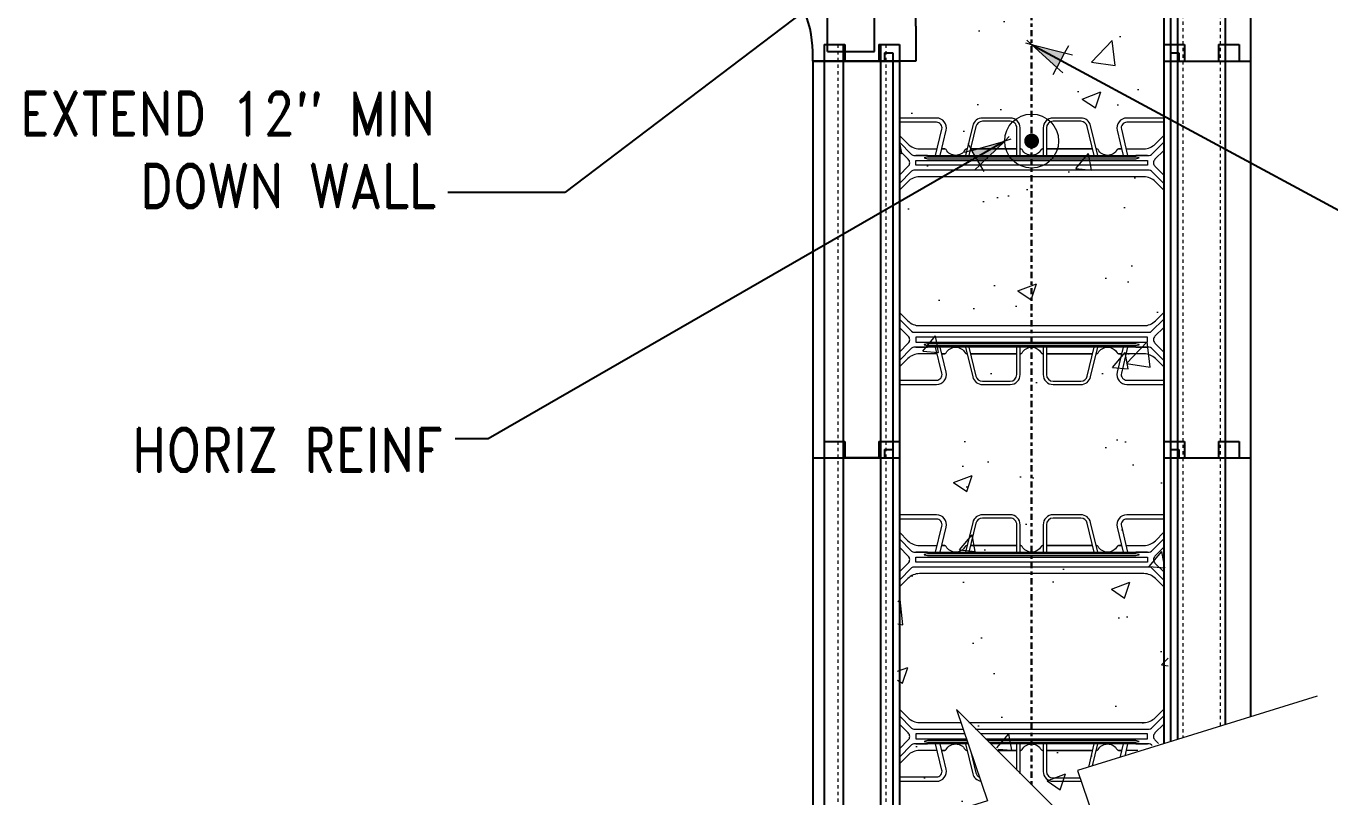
# Model space of a CAD drawing. Header units: inches. Extents: x -41.8 to 38.3, y 116.3 to 206.5.
# Drawn here: x -34.59 to 4.86, y 146.72 to 170.04 of the extents above; entities that cross this region are included whole.
import ezdxf

# ---------------------------------------------------------------- set-up
doc = ezdxf.new("R2010")
doc.units = ezdxf.units.IN
doc.header["$MEASUREMENT"] = 0
for name, pattern in [('CENTER', [2, 1.25, -0.25, 0.25, -0.25]), ('DASHED2', [0.375, 0.25, -0.125]), ('HIDDEN', [0.375, 0.25, -0.125]), ('HIDDEN2', [0.1875, 0.125, -0.0625])]:
    doc.linetypes.add(name, pattern=pattern)
for name, color, linetype, lineweight in [('A2 Hatch', 8, 'Continuous', 9), ('DETAILS', 7, 'Continuous', 13), ('DIM', 3, 'Continuous', 13), ('REBAR', 2, 'CENTER', 30)]:
    doc.layers.add(name, color=color, linetype=linetype, lineweight=lineweight)
doc.styles.add('ARCTEXT', font='arctext.shx', dxfattribs={"width": 0.85})
doc.styles.add('ROMAND', font='romand.shx', dxfattribs={"width": 0.85})
doc.dimstyles.new('ARCTEXT1-4', dxfattribs={"dimtxt": 4, "dimasz": 2, "dimexe": 2, "dimexo": 2, "dimgap": 2, "dimtad": 1, "dimdec": 4, "dimzin": 3, "dimdsep": 46, "dimlunit": 4, "dimtxsty": 'ARCTEXT', "dimblk": 'ARCHTICK', "dimcen": 2, "dimaunit": 1, "dimadec": 0, "dimazin": 0, "dimtfac": 1, "dimtdec": 4, "dimtmove": 2, "dimatfit": 3, "dimldrblk": 'arrow', "dimfxl": 0, "dimtolj": 1, "dimtzin": 0, "dimarcsym": 0})

# ---------------------------------------------------------------- blocks, each defined once
blk = doc.blocks.new('_ArchTick')
at = {"color": 0, "linetype": 'ByBlock', "const_width": 0.15}
blk.add_lwpolyline([(-0.5, -0.5), (0.5, 0.5)], dxfattribs=at)
blk = doc.blocks.new('arrow')
at = {"layer": 'DIM'}
blk.add_hatch(color=253, dxfattribs=at).paths.add_polyline_path([(-2, 0.5), (-2, -0.5), (0, 0)])
at = {"layer": 'DIM', "lineweight": 9}
for points in [[(-2, 0.9831764405007561), (-2, 0.5), (-2.46875, 0.6171875)], [(0.3742552490839444, 0.0935638122700766), (0, 0)], [(0.3742552490839444, -0.0935638122700766), (0, 0)], [(-2, -0.9831764405007561), (-2, -0.5), (-2.46875, -0.6171875)]]:
    blk.add_lwpolyline(points, dxfattribs=at)
at = {"layer": 'DIM', "lineweight": 15}
blk.add_lwpolyline([(0, 0), (-2, -0.5), (-2, 0.5), (0, 0)], dxfattribs=at)

msp = doc.modelspace()

# ---------------------------------------------------------------- hatches: boundary and pattern name
at = {"layer": 'A2 Hatch', "ltscale": 0.15}
h = msp.add_hatch(dxfattribs=at)
h.set_pattern_fill('AR-CONC', color=256, scale=0.8, style=0)
h.set_pattern_definition([(49.99999999999999, (-3089.906327510712, 619.3390840310615), (5.738081460806028, -0.5020170798607609), [0.6000000000000001, -6.600000000000001]), (355, (-3089.906327510712, 619.3390840310615), (-1.110010668904, 6.017537069600095), [0.48, -5.28]), (100.451445, (-3089.428154070713, 619.2972493110615), (4.628070721834346, 5.515519971367574), [0.5099215199999992, -5.609136895999993]), (46.18420000000001, (-3089.906327510712, 620.9390840310615), (8.537928389005156, -1.324152114632145), [0.9, -9.9]), (96.63564499999995, (-3089.194833550713, 620.8287375750615), (7.477295523824225, 7.792948839860111), [0.7648823039999995, -8.413703999999992]), (351.1842, (-3089.906327510712, 620.9390840310615), (7.477295561069018, 7.792948807402597), [0.7200000000000001, -7.920000000000001]), (21, (-3089.106327510713, 620.5390840310615), (4.775256416947694, -3.220951125322711), [0.6000000000000001, -6.600000000000001]), (326.0000000000001, (-3089.106327510713, 620.5390840310615), (1.946522655372654, 5.801200360374825), [0.48, -5.28]), (71.45144499999999, (-3088.708389646713, 620.2706711830615), (6.72177900213097, 2.580249252953296), [0.5099215200000001, -5.609136896]), (37.50000000000001, (-3089.906327510712, 619.3390840310615), (0.09727884253832536, 2.663150830650492), [0, -5.216, 0, -5.36, 0, -5.300000000000001]), (7.499999999999999, (-3089.906327510712, 619.3390840310615), (2.104556299537189, 3.155293695058882), [0, -3.056, 0, -5.096, 0, -2.02]), (327.5, (-3091.690327510713, 619.3390840310615), (4.270579489379273, -0.1804389738750384), [0, -2, 0, -6.24, 0, -8.28]), (317.5, (-3092.490327510713, 619.3390840310615), (4.66548935473909, 0.8008398586585411), [0, -2.6, 0, -4.144, 0, -5.88])])
h.paths.add_polyline_path([(-6.050642904424905, 203.2523136034897), (-8.037062458307929, 202.5786340577629), (-8.237062458305019, 145.5628420416897), (-5.367102005714997, 146.5361679688208), (-6.303145022516702, 149.2961955867636), (-1.706950944804277, 144.7000015090507), (-2.642993961604162, 147.4600291269935), (-0.0370624583061101, 148.3438115826716), (-0.04135974580415791, 180.9257268738106), (-2.041359745802339, 180.9257268738088), (-2.041359745805977, 204.612032426086), (-3.32653486031225, 204.1761747616624), (-2.390491843512365, 201.4161471437194), (-6.98668592122479, 206.0123412214321)])
h = msp.add_hatch(color=256, dxfattribs=at)
edge = h.paths.add_edge_path()
edge.add_arc((-4.16491684652604, 166.5615470192151), 0.2243383222039483, 0, 360)

# ---------------------------------------------------------------- linework, layer by layer
at = {"color": 1}
for p, q in [((-0.1649168465260402, 181.4776562118295), (-0.1649168465260402, 168.9776562118295)), ((0.03508315347468738, 181.2276562118295), (0.03508315347468738, 168.9776562118295)), ((-7.66491684652604, 170.0381505316363), (-7.66491684652604, 180.9776562118334)), ((0.2500831534748329, 180.9776562118295), (0.2500831534748329, 168.9776562118295)), ((1.695083153474542, 180.9776562118295), (1.695083153474542, 168.9776562118295)), ((2.46008315347396, 180.9776562118295), (2.46008315347396, 168.9776562118295)), ((-10.33991684652531, 169.267317322041), (-10.33991684652895, 174.5559398496855)), ((-8.91491684652604, 169.267317322041), (-8.91491684652604, 172.6862800915787)), ((-7.66491684652604, 170.0381505316363), (-7.66491684652604, 168.9776562118334)), ((-10.78991684652604, 168.9776562118334), (-10.78991684652604, 169.2673173220362)), ((-10.43991684652568, 169.4776562118295), (-9.814916846525676, 169.4776562118295)), ((-10.43991684652568, 169.4776562118295), (-10.43991684652568, 156.9776562118295)), ((-10.33991684652531, 169.267317322041), (-8.91491684652604, 169.267317322041)), ((-9.864916846526768, 169.4776562118295), (-9.864916846526768, 156.9776562118295)), ((-9.814916846525676, 169.4776562118295), (-9.814916846525676, 168.9776562118295)), ((-8.78991684652604, 169.4776562118295), (-8.78991684652604, 168.9776562118295)), ((-8.78991684652604, 169.4776562118295), (-8.16491684652604, 169.4776562118295)), ((-8.739916846526768, 169.4776562118295), (-8.739916846526768, 156.9776562118295)), ((-8.16491684652604, 169.4776562118295), (-8.16491684652604, 156.9776562118295)), ((-0.1649168465260402, 169.4776562118295), (-0.1649168465260402, 156.9776562118295)), ((-0.1649168465260402, 169.4776562118295), (0.4600831534739598, 169.4776562118295)), ((0.4600831534739598, 169.4776562118295), (0.4600831534739598, 168.9776562118295)), ((1.485083153475415, 169.4776562118295), (1.485083153475415, 168.9776562118295)), ((1.485083153475415, 169.4776562118295), (2.110083153475415, 169.4776562118295)), ((2.110083153475415, 169.4776562118295), (2.110083153475415, 168.9776562118295)), ((-10.78991684652604, 168.9776562118295), (-8.16491684652604, 168.9776562118295)), ((-10.78991684652604, 168.9776562118295), (-10.78991684652604, 156.9776562118295)), ((-10.78991684652604, 168.9776562118295), (-8.614916846526768, 168.9776562118295)), ((-7.66491684652604, 168.9776562118334), (-10.78991684652604, 168.9776562118295)), ((-8.739916846526768, 168.9776562118295), (-9.864916846526768, 168.9776562118295)), ((-8.614916846526768, 169.2276562118295), (-8.614916846526768, 168.9776562118295)), ((-8.614916846526768, 169.2276562118295), (-8.364916846526768, 169.2276562118295)), ((-8.364916846526768, 169.2276562118295), (-8.364916846526768, 156.9776562118295)), ((-8.364916846526768, 168.9776562118295), (-8.16491684652604, 168.9776562118295)), ((-0.1649168465260402, 168.9776562118295), (2.46008315347396, 168.9776562118295)), ((-0.1649168465260402, 168.9776562118295), (0.03508315347468738, 168.9776562118295)), ((0.03508315347468738, 169.2276562118295), (0.03508315347468738, 156.9776562118295)), ((0.03508315347468738, 169.2276562118295), (0.2850831534746874, 169.2276562118295)), ((0.2500831534748329, 168.9776562118295), (2.46008315347396, 168.9776562118295)), ((0.2500831534748329, 168.9776562118295), (0.2500831534748329, 156.9776562118295)), ((0.2850831534746874, 169.2276562118295), (0.2850831534746874, 168.9776562118295)), ((1.695083153474542, 168.9776562118295), (1.695083153474542, 156.9776562118295)), ((2.46008315347396, 168.9776562118295), (2.46008315347396, 156.9776562118295)), ((-10.43991684652568, 157.4776562118295), (-9.814916846525676, 157.4776562118295)), ((-10.43991684652568, 157.4776562118295), (-10.43991684652568, 145.0583427570564)), ((-9.864916846526768, 157.4776562118295), (-9.864916846526768, 145.2382839627185)), ((-9.814916846525676, 157.4776562118295), (-9.814916846525676, 156.9776562118295)), ((-8.78991684652604, 157.4776562118295), (-8.78991684652604, 156.9776562118295)), ((-8.78991684652604, 157.4776562118295), (-8.16491684652604, 157.4776562118295)), ((-8.739916846526768, 157.4776562118295), (-8.739916846524949, 145.590342843363)), ((-8.16491684652604, 157.4776562118295), (-8.16491684652604, 145.7702840490251)), ((-0.1649168465260402, 157.4776562118295), (-0.1649168465260402, 148.3372876918697)), ((-0.1649168465260402, 157.4776562118295), (0.4600831534739598, 157.4776562118295)), ((0.4600831534739598, 157.4776562118295), (0.4600831534739598, 156.9776562118295)), ((1.485083153475415, 157.4776562118295), (1.485083153475415, 156.9776562118295)), ((1.485083153475415, 157.4776562118295), (2.110083153475415, 157.4776562118295)), ((2.110083153475415, 157.4776562118295), (2.110083153475415, 156.9776562118295)), ((-8.614916846526768, 157.2276562118295), (-8.614916846526768, 156.9776562118295)), ((-8.614916846526768, 157.2276562118295), (-8.364916846526768, 157.2276562118295)), ((-8.364916846526768, 157.2276562118295), (-8.364916846524949, 145.7076958035775)), ((0.03508315347468738, 157.2276562118295), (0.03508315347468738, 148.3992704469686)), ((0.03508315347468738, 157.2276562118295), (0.2850831534746874, 157.2276562118295)), ((0.2850831534746874, 157.2276562118295), (0.2850831534746874, 156.9776562118295)), ((-10.78991684652604, 156.9776562118295), (-8.16491684652604, 156.9776562118295)), ((-10.78991684652604, 156.9776562118295), (-10.78991684652604, 144.9488133275227)), ((-10.78991684652604, 156.9776562118295), (-8.614916846526768, 156.9776562118295)), ((-8.739916846526768, 156.9776562118295), (-9.864916846526768, 156.9776562118295)), ((-8.364916846526768, 156.9776562118295), (-8.16491684652604, 156.9776562118295)), ((-0.1649168465260402, 156.9776562118295), (2.46008315347396, 156.9776562118295)), ((-0.1649168465260402, 156.9776562118295), (0.03508315347468738, 156.9776562118295)), ((0.2500831534748329, 156.9776562118295), (2.46008315347396, 156.9776562118295)), ((0.2500831534748329, 156.9776562118295), (0.2500831534748329, 148.4659019086996)), ((1.695083153474542, 156.9776562118295), (1.695083153474542, 148.9137273142865)), ((2.46008315347396, 156.9776562118295), (2.46008315347396, 149.1508113525381))]:
    msp.add_line(p, q, dxfattribs=at)
at = {"color": 1, "linetype": 'HIDDEN', "ltscale": 0.02}
for p, q in [((-10.43991684652568, 169.4776562118295), (-9.814916846525676, 169.4776562118295)), ((-9.814916846525676, 169.4776562118295), (-9.814916846525676, 168.9776562118295)), ((-8.78991684652604, 169.4776562118295), (-8.78991684652604, 168.9776562118295)), ((-8.78991684652604, 169.4776562118295), (-8.16491684652604, 169.4776562118295)), ((-0.1649168465242212, 169.4776562118295), (0.4600831534757788, 169.4776562118295)), ((0.4600831534757788, 169.47765621183), (0.4600831534757788, 168.9776562118295)), ((1.485083153475415, 169.4776562118295), (1.485083153475415, 168.9776562118295)), ((1.485083153475415, 169.4776562118295), (2.110083153475415, 169.4776562118295)), ((2.110083153475415, 169.4776562118295), (2.110083153475415, 168.9776562118295)), ((-10.43991684652568, 157.4776562118295), (-9.814916846525676, 157.4776562118295)), ((-9.814916846525676, 157.4776562118295), (-9.814916846525676, 156.9776562118295)), ((-8.78991684652604, 157.4776562118295), (-8.78991684652604, 156.9776562118295)), ((-8.78991684652604, 157.4776562118295), (-8.16491684652604, 157.4776562118295)), ((-0.1649168465242212, 157.4776562118295), (0.4600831534757788, 157.4776562118295)), ((0.4600831534757788, 157.47765621183), (0.4600831534757788, 156.9776562118295)), ((1.485083153475415, 157.4776562118295), (1.485083153475415, 156.9776562118295)), ((1.485083153475415, 157.4776562118295), (2.110083153475415, 157.4776562118295)), ((2.110083153475415, 157.4776562118295), (2.110083153475415, 156.9776562118295))]:
    msp.add_line(p, q, dxfattribs=at)
at = {"ltscale": 0.15}
for p, q in [((-9.814916846525676, 168.9776562118295), (-8.78991684652604, 168.9776562118295)), ((-9.814916846525676, 156.9776562118295), (-8.78991684652604, 156.9776562118295))]:
    msp.add_line(p, q, dxfattribs=at)
at = {"color": 1}
msp.add_arc((-13.78991684652604, 169.2673173220362), 3, 0, 26.64228353948258, dxfattribs=at)
at = {"layer": 'A2 Hatch', "linetype": 'DASHED2', "ltscale": 0.15}
for p, q in [((0.4100831534746874, 180.9776562118295), (0.4100831534746874, 168.9776562118295)), ((1.535083153474687, 180.9776562118295), (1.535083153474687, 168.9776562118295)), ((-10.02491684652662, 169.4776562118295), (-10.02491684652662, 156.9776562118295)), ((-8.579916846526913, 169.4776562118295), (-8.579916846526913, 156.9776562118295)), ((0.4100831534746874, 168.9776562118295), (0.4100831534746874, 156.9776562118295)), ((1.535083153474687, 168.9776562118295), (1.535083153474687, 156.9776562118295)), ((-10.02491684652662, 157.4776562118295), (-10.02491684652662, 145.1882133663603)), ((-8.579916846526913, 157.4776562118295), (-8.579916846526913, 145.6404134397205)), ((0.4100831534746874, 156.9776562118295), (0.4100831534746874, 148.5154881127783)), ((1.535083153474687, 156.9776562118295), (1.535083153474687, 148.8641411102076))]:
    msp.add_line(p, q, dxfattribs=at)
at = {"layer": 'A2 Hatch', "linetype": 'HIDDEN2', "ltscale": 0.15}
for p, q in [((-10.4399168465275, 169.4776562118334), (-10.4399168465275, 168.9776562118334)), ((-9.814916846527495, 169.4776562118334), (-10.4399168465275, 169.4776562118334)), ((-9.814916846527495, 169.4776562118334), (-9.814916846527495, 168.9776562118334)), ((-8.78991684652604, 169.4776562118336), (-8.78991684652604, 168.9776562118334)), ((-8.16491684652604, 169.4776562118334), (-8.78991684652604, 169.4776562118334)), ((-8.16491684652604, 169.4776562118334), (-8.16491684652604, 168.9776562118334))]:
    msp.add_line(p, q, dxfattribs=at)
at = {"layer": 'A2 Hatch', "ltscale": 0.15}
msp.add_circle((-4.16491684652604, 166.5615470192151), 0.8157720410317779, dxfattribs=at)
at = {"layer": 'DETAILS', "color": 6, "lineweight": 20}
for p, q in [((-4.613163608891711, 148.1276562118296), (-5.210530697784208, 148.1276562118296)), ((-5.210530697784208, 148.1276562118296), (-4.613163608891711, 148.1276562118296))]:
    msp.add_line(p, q, dxfattribs=at)
for points in [[(-6.935746312501152, 166.1276562118296), (-6.752574602965552, 166.8873363766161, 0.4853378929632635), (-7.044216713736688, 167.2576562118297), (-8.16491684652604, 167.2576562118297)], [(-7.315548354510184, 166.1276562118296), (-7.415548354510548, 166.1276562118296), (-7.665548354510548, 166.1276562118296), (-7.069471856789761, 166.1276562118296), (-6.878952850967408, 166.9178083052084, 0.4853378929632635), (-7.044216713736688, 167.1276562118296), (-8.16491684652604, 167.1276562118296)], [(-4.513163608891347, 166.1276562118296), (-4.513163608891347, 166.9576562118295, 0.414213562373095), (-4.813163608892438, 167.2576562118297), (-5.655528369219184, 167.2576562118297, 0.3464949689054692), (-5.947170479990319, 167.0279760470435), (-6.164252787769811, 166.1276562118296)], [(-4.613163608891711, 166.1276562118296), (-4.613163608891711, 166.9576562118295, 0.414213562373095), (-4.813163608892438, 167.1576562118294), (-5.655528369219184, 167.1576562118294, 0.3464949689054692), (-5.849956443067214, 167.004536101972), (-6.061386984470602, 166.1276562118296)], [(-2.165580905282269, 166.1276562118296), (-2.382663213059942, 167.0279760470435, 0.3464949689054692), (-2.674305323831078, 167.2576562118297), (-3.516670084157823, 167.2576562118297, 0.414213562373095), (-3.816670084158915, 166.9576562118295), (-3.816670084158915, 166.1276562118296)], [(-2.26844670857966, 166.1276562118296), (-2.479877249983048, 167.004536101972, 0.3464949689054692), (-2.674305323831078, 167.1576562118298), (-3.516670084157823, 167.1576562118294, 0.414213562373095), (-3.716670084158551, 166.9576562118295), (-3.716670084158551, 166.1276562118296)], [(-0.1649168465260402, 167.2576562118297), (-1.285616979313573, 167.2576562118297, 0.4853378929632634), (-1.577259090084709, 166.8873363766161), (-1.394087380549109, 166.1276562118296)], [(-0.1649168465260402, 167.1276562118296), (-1.285616979313573, 167.1276562118296, 0.4853378929632634), (-1.450880842082853, 166.9178083052088), (-1.260361836262319, 166.1276562118296), (-0.6642853385397132, 166.1276562118296), (-0.9142853385415322, 166.1276562118296), (-1.014285338540077, 166.1276562118296)], [(-8.16491684652604, 166.7270247038437), (-7.911994963916669, 166.4741028212352, 0.1989123673788307), (-7.558441573324245, 166.3276562118294), (-7.021248481208687, 166.3276562118294)], [(-8.16491684652604, 166.5270247038416), (-7.794837676392063, 166.1569455337108, 0.1989123673782989), (-7.724126998272851, 166.1276562118296), (-4.16491684652604, 166.1276562118292, -0.2793220653060733), (-4.450674074497812, 166.3008017665084, 0.279322065306064), (-4.494994310265184, 166.3276562118294)], [(-3.834839382785077, 166.3276562118294, 0.279322065306064), (-3.879159619514695, 166.3008017670095, -0.2793220653060733), (-4.16491684652604, 166.1276562118296), (-0.6057066947774103, 166.1276562118296, 0.1989123673782991), (-0.534996016658198, 166.1569455337108), (-0.1649168465260402, 166.5270247038388)], [(-1.308585211841574, 166.3276562118294), (-0.7713921197260163, 166.3276562118294, 0.1989123673788307), (-0.4178387291335923, 166.4741028212352), (-0.1649168465260402, 166.7270247038409)], [(-8.16491684652604, 165.5282877198156), (-7.896614371689367, 165.7965901946509, 0.4142135623745726), (-7.896614371689367, 166.0087222290076), (-8.16491684652604, 166.2770247038447)], [(-6.1341987108149, 166.3276562118294, 0.279322065306064), (-6.178518947544518, 166.3008017670095, -0.6059183769079624), (-6.750033402525816, 166.3008017665084, 0.2793220653054725), (-6.794353638295007, 166.3276562118294), (-6.887522936921897, 166.3276562118294), (-6.794353638295007, 166.3276562118294)], [(-1.535480054757073, 166.3276562118294), (-1.442310756128364, 166.3276562118294), (-1.535480054757073, 166.3276562118294, 0.2793220653054727), (-1.579800291484872, 166.3008017670095, -0.6059183769079625), (-2.15131474646617, 166.3008017665084, 0.279322065306064), (-2.195634982235362, 166.3276562118294)], [(-0.1649168465260402, 166.2770247038425), (-0.4332193213627136, 166.0087222290076, 0.4142135623745726), (-0.4332193213608946, 165.7965901946509), (-0.1649168465260402, 165.5282877198183)], [(-0.1649168465260402, 165.2782877198206), (-0.534996016658198, 165.6483668899486, 0.1989123673781766), (-0.6057066947774103, 165.6776562118293), (-4.16491684652604, 165.6776562118293), (-7.724126998272851, 165.6776562118293, 0.1989123673781765), (-7.794837676392063, 165.6483668899486), (-8.16491684652604, 165.2782877198179)], [(-0.1649168465260402, 165.0782877198221), (-0.4178387291335923, 165.3312096024251, 0.1989123673777966), (-0.7713921197241973, 165.4776562118295), (-4.16491684652604, 165.4776562118295), (-7.558441573326064, 165.4776562118295, 0.1989123673777966), (-7.911994963916669, 165.3312096024251), (-8.16491684652604, 165.0782877198185)], [(-8.16491684652604, 161.3770247038401), (-7.911994963916669, 161.1241028212339, 0.1989123673777967), (-7.558441573326064, 160.9776562118295), (-4.164916846524221, 160.9776562118295), (-0.7713921197241973, 160.9776562118295, 0.1989123673777968), (-0.4178387291335923, 161.1241028212339), (-0.1649168465260402, 161.3770247038374)], [(-8.16491684652604, 161.1770247038407), (-7.794837676392063, 160.8069455337104, 0.1989123673781765), (-7.724126998272851, 160.7776562118297), (-4.16491684652604, 160.7776562118297), (-0.6057066947774103, 160.7776562118297, 0.1989123673781768), (-0.534996016658198, 160.8069455337104), (-0.1649168465260402, 161.1770247038389)], [(-8.16491684652604, 160.1782877198148), (-7.896614371689367, 160.4465901946514, 0.4142135623745726), (-7.896614371689367, 160.6587222290082), (-8.16491684652604, 160.9270247038435)], [(-0.1649168465260402, 160.9270247038417), (-0.4332193213608946, 160.6587222290082, 0.4142135623745726), (-0.4332193213627136, 160.4465901946514), (-0.1649168465260402, 160.178287719817)], [(-4.494994310265184, 160.1276562118296, 0.279322065306064), (-4.450674073537385, 160.1545106566496, -0.2793220653060734), (-4.16491684652604, 160.3276562118294), (-7.724126998272851, 160.3276562118294, 0.1989123673782988), (-7.794837676392063, 160.2983668899483), (-8.16491684652604, 159.9282877198175)], [(-8.16491684652604, 159.3276562118294), (-7.044216713736688, 159.3276562118294, 0.4853378929632635), (-6.878952850967408, 159.5375041184502), (-7.069471856789761, 160.3276562118294), (-7.665548354510548, 160.3276562118294), (-7.415548354510548, 160.3276562118294), (-7.315548354510184, 160.3276562118294)], [(-8.16491684652604, 159.1976562118293), (-7.044216713736688, 159.1976562118293, 0.4853378929632635), (-6.752574602965552, 159.567976047043), (-6.935746312501152, 160.3276562118294)], [(-6.794353638295007, 160.1276562118296), (-6.887522936921897, 160.1276562118296), (-6.794353638295007, 160.1276562118296, 0.2793220653054725), (-6.750033401565389, 160.1545106566496, -0.6059183769079624), (-6.178518946584092, 160.1545106571507, 0.279322065306064), (-6.1341987108149, 160.1276562118296)], [(-6.164252787769811, 160.3276562118294), (-5.947170479990319, 159.4273363766156, 0.3464949689054692), (-5.655528369219184, 159.1976562118293), (-4.813163608892438, 159.1976562118293, 0.414213562373095), (-4.513163608891347, 159.4976562118295), (-4.513163608891347, 160.3276562118294)], [(-6.061386984470602, 160.3276562118294), (-5.849956443067214, 159.450776321687, 0.3464949689054692), (-5.655528369219184, 159.2976562118292), (-4.813163608892438, 159.2976562118297, 0.414213562373095), (-4.613163608891711, 159.4976562118295), (-4.613163608891711, 160.3276562118294)], [(-0.1649168465260402, 159.9282877198198), (-0.534996016658198, 160.2983668899483, 0.1989123673782988), (-0.6057066947774103, 160.3276562118294), (-4.16491684652604, 160.3276562118299, -0.2793220653060733), (-3.879159618554269, 160.1545106571507, 0.279322065306064), (-3.834839382785077, 160.1276562118296)], [(-3.816670084158915, 160.3276562118294), (-3.816670084158915, 159.4976562118295, 0.414213562373095), (-3.516670084157823, 159.1976562118293), (-2.674305323831078, 159.1976562118293, 0.3464949689054693), (-2.382663213059942, 159.4273363766156), (-2.165580905282269, 160.3276562118294)], [(-3.716670084158551, 160.3276562118294), (-3.716670084158551, 159.4976562118295, 0.414213562373095), (-3.516670084157823, 159.2976562118297), (-2.674305323831078, 159.2976562118297, 0.3464949689054693), (-2.479877249983048, 159.450776321687), (-2.26844670857966, 160.3276562118294)], [(-2.195634982235362, 160.1276562118296, 0.279322065306064), (-2.151314745507563, 160.1545106566496, -0.6059183769079624), (-1.579800290524446, 160.1545106571507, 0.2793220653054725), (-1.535480054757073, 160.1276562118296), (-1.442310756128364, 160.1276562118296), (-1.535480054757073, 160.1276562118296)], [(-1.394087380549109, 160.3276562118294), (-1.577259090084709, 159.567976047043, 0.4853378929632635), (-1.285616979313573, 159.1976562118293), (-0.1649168465260402, 159.1976562118293)], [(-1.014285338540077, 160.3276562118294), (-0.9142853385397132, 160.3276562118294), (-0.6642853385397132, 160.3276562118294), (-1.260361836262319, 160.3276562118294), (-1.450880842082853, 159.5375041184507, 0.4853378929632635), (-1.285616979313573, 159.3276562118294), (-0.1649168465260402, 159.3276562118294)], [(-7.021248481208687, 160.1276562118296), (-7.558441573324245, 160.1276562118296, 0.1989123673788306), (-7.911994963916669, 159.9812096024239), (-8.16491684652604, 159.7282877198159)], [(-0.1649168465260402, 159.7282877198177), (-0.4178387291335923, 159.9812096024239, 0.1989123673788307), (-0.7713921197260163, 160.1276562118296), (-1.308585211841574, 160.1276562118296)], [(-6.935746312501152, 154.1276562118296), (-6.752574602965552, 154.8873363766161, 0.4853378929632635), (-7.044216713736688, 155.2576562118297), (-8.16491684652604, 155.2576562118297)], [(-7.315548354510184, 154.1276562118296), (-7.415548354510548, 154.1276562118296), (-7.665548354510548, 154.1276562118296), (-7.069471856789761, 154.1276562118296), (-6.878952850967408, 154.9178083052084, 0.4853378929632635), (-7.044216713736688, 155.1276562118296), (-8.16491684652604, 155.1276562118296)], [(-4.513163608891347, 154.1276562118296), (-4.513163608891347, 154.9576562118295, 0.414213562373095), (-4.813163608892438, 155.2576562118297), (-5.655528369219184, 155.2576562118297, 0.3464949689054692), (-5.947170479990319, 155.0279760470435), (-6.164252787769811, 154.1276562118296)], [(-4.613163608891711, 154.1276562118296), (-4.613163608891711, 154.9576562118295, 0.414213562373095), (-4.813163608892438, 155.1576562118294), (-5.655528369219184, 155.1576562118294, 0.3464949689054692), (-5.849956443067214, 155.004536101972), (-6.061386984470602, 154.1276562118296)], [(-2.165580905282269, 154.1276562118296), (-2.382663213059942, 155.0279760470435, 0.3464949689054692), (-2.674305323831078, 155.2576562118297), (-3.516670084157823, 155.2576562118297, 0.414213562373095), (-3.816670084158915, 154.9576562118295), (-3.816670084158915, 154.1276562118296)], [(-2.26844670857966, 154.1276562118296), (-2.479877249983048, 155.004536101972, 0.3464949689054692), (-2.674305323831078, 155.1576562118298), (-3.516670084157823, 155.1576562118294, 0.414213562373095), (-3.716670084158551, 154.9576562118295), (-3.716670084158551, 154.1276562118296)], [(-0.1649168465260402, 155.2576562118297), (-1.285616979313573, 155.2576562118297, 0.4853378929632634), (-1.577259090084709, 154.8873363766161), (-1.394087380549109, 154.1276562118296)], [(-0.1649168465260402, 155.1276562118296), (-1.285616979313573, 155.1276562118296, 0.4853378929632634), (-1.450880842082853, 154.9178083052088), (-1.260361836262319, 154.1276562118296), (-0.6642853385397132, 154.1276562118296), (-0.9142853385415322, 154.1276562118296), (-1.014285338540077, 154.1276562118296)], [(-8.16491684652604, 154.7270247038437), (-7.911994963916669, 154.4741028212352, 0.1989123673788307), (-7.558441573324245, 154.3276562118294), (-7.021248481208687, 154.3276562118294)], [(-1.308585211841574, 154.3276562118294), (-0.7713921197260163, 154.3276562118294, 0.1989123673788307), (-0.4178387291335923, 154.4741028212352), (-0.1649168465260402, 154.7270247038409)], [(-8.16491684652604, 154.5270247038416), (-7.794837676392063, 154.1569455337108, 0.1989123673782989), (-7.724126998272851, 154.1276562118296), (-4.16491684652604, 154.1276562118292, -0.2793220653060733), (-4.450674074497812, 154.3008017665084, 0.279322065306064), (-4.494994310265184, 154.3276562118294)], [(-8.16491684652604, 153.5282877198156), (-7.896614371689367, 153.7965901946509, 0.4142135623745726), (-7.896614371689367, 154.0087222290076), (-8.16491684652604, 154.2770247038447)], [(-6.1341987108149, 154.3276562118294, 0.279322065306064), (-6.178518947544518, 154.3008017670095, -0.6059183769079624), (-6.750033402525816, 154.3008017665084, 0.2793220653054725), (-6.794353638295007, 154.3276562118294), (-6.887522936921897, 154.3276562118294), (-6.794353638295007, 154.3276562118294)], [(-3.834839382785077, 154.3276562118294, 0.279322065306064), (-3.879159619514695, 154.3008017670095, -0.2793220653060733), (-4.16491684652604, 154.1276562118296), (-0.6057066947774103, 154.1276562118296, 0.1989123673782991), (-0.534996016658198, 154.1569455337108), (-0.1649168465260402, 154.5270247038388)], [(-1.535480054757073, 154.3276562118294), (-1.442310756128364, 154.3276562118294), (-1.535480054757073, 154.3276562118294, 0.2793220653054727), (-1.579800291484872, 154.3008017670095, -0.6059183769079625), (-2.15131474646617, 154.3008017665084, 0.279322065306064), (-2.195634982235362, 154.3276562118294)], [(-0.1649168465260402, 154.2770247038425), (-0.4332193213627136, 154.0087222290076, 0.4142135623745726), (-0.4332193213608946, 153.7965901946509), (-0.1649168465260402, 153.5282877198183)], [(-0.1649168465260402, 153.2782877198206), (-0.534996016658198, 153.6483668899486, 0.1989123673781766), (-0.6057066947774103, 153.6776562118293), (-4.16491684652604, 153.6776562118293), (-7.724126998272851, 153.6776562118293, 0.1989123673781765), (-7.794837676392063, 153.6483668899486), (-8.16491684652604, 153.2782877198179)], [(-0.1649168465260402, 153.0782877198221), (-0.4178387291335923, 153.3312096024251, 0.1989123673777966), (-0.7713921197241973, 153.4776562118295), (-4.16491684652604, 153.4776562118295), (-7.558441573326064, 153.4776562118295, 0.1989123673777966), (-7.911994963916669, 153.3312096024251), (-8.16491684652604, 153.0782877198185)], [(-8.16491684652604, 149.3770247038401), (-7.911994963916669, 149.1241028212339, 0.1989123673777967), (-7.558441573326064, 148.9776562118295), (-6.305357678221782, 148.9776562118295)], [(-8.16491684652604, 149.1770247038407), (-7.794837676392063, 148.8069455337104, 0.1989123673781765), (-7.724126998272851, 148.7776562118297), (-6.237529152832877, 148.7776562118297)], [(-6.060530697782752, 148.9776562118295), (-4.164916846524221, 148.9776562118295), (-0.7713921197241973, 148.9776562118295, 0.1989123673777968), (-0.4178387291335923, 149.1241028212339), (-0.1649168465260402, 149.3770247038374)], [(-5.860530697783844, 148.7776562118297), (-4.16491684652604, 148.7776562118297), (-0.6057066947774103, 148.7776562118297, 0.1989123673781768), (-0.534996016658198, 148.8069455337104), (-0.1649168465260402, 149.1770247038389)], [(-8.16491684652604, 148.1782877198148), (-7.896614371689367, 148.4465901946514, 0.4142135623745726), (-7.896614371689367, 148.6587222290082), (-8.16491684652604, 148.9270247038435)], [(-0.1649168465260402, 148.9270247038417), (-0.4332193213608946, 148.6587222290082, 0.4142135623745726), (-0.4332193213627136, 148.4465901946514), (-0.3272992518791682, 148.3406701251688)], [(-6.118829233400476, 148.4276562118293), (-7.315548354510184, 148.4276562118293), (-7.413275961385381, 148.4055666393297, 0.780776406404415), (-7.413275961385381, 148.3997457843288), (-7.315548354510184, 148.3776562118296), (-6.10187210205325, 148.3776562118296)], [(-5.460530697782389, 148.3776562118296), (-4.164916846524221, 148.3776562118296), (-1.014285338540077, 148.3776562118296), (-0.9165577316648807, 148.3997457843288, 0.780776406404415), (-0.9165577316648807, 148.4055666393297), (-1.014285338540077, 148.4276562118293), (-4.16491684652604, 148.4276562118293), (-5.51053069778348, 148.4276562118293)], [(-8.16491684652604, 147.3276562118294), (-7.044216713736688, 147.3276562118294, 0.4853378929632635), (-6.878952850967408, 147.5375041184502), (-7.069471856789761, 148.3276562118294), (-7.665548354510548, 148.3276562118294), (-7.415548354510548, 148.3276562118294), (-7.315548354510184, 148.3276562118294)], [(-8.16491684652604, 147.1976562118293), (-7.044216713736688, 147.1976562118293, 0.4853378929632635), (-6.752574602965552, 147.567976047043), (-6.935746312501152, 148.3276562118294)], [(-6.084914970706023, 148.3276562118294), (-7.724126998272851, 148.3276562118294, 0.1989123673782988), (-7.794837676392063, 148.2983668899483), (-8.16491684652604, 147.9282877198175)], [(-7.021248481208687, 148.1276562118296), (-7.558441573324245, 148.1276562118296, 0.1989123673788306), (-7.911994963916669, 147.9812096024239), (-8.16491684652604, 147.7282877198159)], [(-6.794353638295007, 148.1276562118296), (-6.887522936921897, 148.1276562118296), (-6.794353638295007, 148.1276562118296, 0.2793220653054725), (-6.750033401565389, 148.1545106566496, -0.6059183769079624), (-6.178518946584092, 148.1545106571507, 0.279322065306064), (-6.1341987108149, 148.1276562118296)], [(-6.164252787769811, 148.3276562118294), (-5.947170479990319, 147.4273363766156, 0.3026135880667603), (-5.702963700015545, 147.2014301336521, 0.3026135880667603)], [(-6.003514490364552, 148.0876377833783), (-5.849956443067214, 147.450776321687, 0.2250189006734841), (-5.742317169154859, 147.317468242737)], [(-4.494994310265184, 148.1276562118296, 0.2793220653058964), (-4.450674073537385, 148.1545106566496, -0.2793220653060734), (-4.16491684652604, 148.3276562118294), (-5.410530697783116, 148.3276562118294)], [(-4.519447936406806, 147.436573450454, 0.05130568190774713), (-4.513163608891347, 147.4976562118295), (-4.513163608891347, 148.3276562118294)], [(-0.5139858638717953, 148.2773567371614), (-0.534996016658198, 148.2983668899483, 0.1989123673782988), (-0.6057066947774103, 148.3276562118294), (-4.16491684652604, 148.3276562118299, -0.2793220653060733), (-3.879159618554269, 148.1545106571507, 0.279322065306064), (-3.834839382785077, 148.1276562118296)], [(-3.816670084158915, 148.3276562118294), (-3.816670084158915, 147.4976562118295, 0.414213562373095), (-3.516670084157823, 147.1976562118293), (-2.674305323831078, 147.1976562118293, 0.008329897491443661), (-2.664311527357796, 147.1978227179834, 0.008329897491443661)], [(-3.716670084158551, 148.3276562118294), (-3.716670084158551, 147.4976562118295, 0.414213562373095), (-3.516670084157823, 147.2976562118297), (-2.698169320719472, 147.2976562118297)], [(-2.195634982235362, 148.1276562118296, 0.279322065306064), (-2.151314745507563, 148.1545106566496, -0.6059183769079624), (-1.579800290524446, 148.1545106571507, 0.2793220653054725), (-1.535480054757073, 148.1276562118296), (-1.442310756128364, 148.1276562118296), (-1.535480054757073, 148.1276562118296)]]:
    msp.add_lwpolyline(points, format="xyb", dxfattribs=at)
for points in [[(-6.116029412188738, 166.3276562118294), (-6.1341987108149, 166.3276562118294)], [(-4.613163608891711, 166.3276562118294), (-6.013163608891347, 166.3276562118294)], [(-4.513163608891347, 166.3276562118294), (-4.494994310265184, 166.3276562118294)], [(-3.816670084158915, 166.3276562118294), (-3.834839382785077, 166.3276562118294)], [(-3.716670084158551, 166.3276562118294), (-2.316670084158915, 166.3276562118294)], [(-2.213804280861524, 166.3276562118294), (-2.195634982235362, 166.3276562118294)], [(-4.16491684652604, 165.9776562118295), (-0.6642853385397132, 165.9776562118295), (-0.6642853385397132, 165.8276562118294), (-4.16491684652604, 165.8276562118294), (-7.665548354510548, 165.8276562118294), (-7.665548354510548, 165.9776562118295)], [(-4.16491684652604, 160.4776562118295), (-0.6642853385397132, 160.4776562118295), (-0.6642853385397132, 160.6276562118296), (-4.16491684652604, 160.6276562118296), (-7.665548354510548, 160.6276562118296), (-7.665548354510548, 160.4776562118295)], [(-6.116029412188738, 160.1276562118296), (-6.1341987108149, 160.1276562118296)], [(-4.613163608891711, 160.1276562118296), (-6.013163608891347, 160.1276562118296)], [(-4.513163608891347, 160.1276562118296), (-4.494994310265184, 160.1276562118296)], [(-3.816670084158915, 160.1276562118296), (-3.834839382785077, 160.1276562118296)], [(-3.716670084158551, 160.1276562118296), (-2.316670084158915, 160.1276562118296)], [(-2.213804280861524, 160.1276562118296), (-2.195634982235362, 160.1276562118296)], [(-6.116029412188738, 154.3276562118294), (-6.1341987108149, 154.3276562118294)], [(-4.613163608891711, 154.3276562118294), (-6.013163608891347, 154.3276562118294)], [(-4.513163608891347, 154.3276562118294), (-4.494994310265184, 154.3276562118294)], [(-3.816670084158915, 154.3276562118294), (-3.834839382785077, 154.3276562118294)], [(-3.716670084158551, 154.3276562118294), (-2.316670084158915, 154.3276562118294)], [(-2.213804280861524, 154.3276562118294), (-2.195634982235362, 154.3276562118294)], [(-4.16491684652604, 153.9776562118295), (-0.6642853385397132, 153.9776562118295), (-0.6642853385397132, 153.8276562118294), (-4.16491684652604, 153.8276562118294), (-7.665548354510548, 153.8276562118294), (-7.665548354510548, 153.9776562118295)], [(-6.116029412188738, 148.1276562118296), (-6.1341987108149, 148.1276562118296)], [(-4.513163608891347, 148.1276562118296), (-4.494994310265184, 148.1276562118296)], [(-3.816670084158915, 148.1276562118296), (-3.834839382785077, 148.1276562118296)], [(-3.716670084158551, 148.1276562118296), (-2.316670084158915, 148.1276562118296)], [(-2.213804280861524, 148.1276562118296), (-2.195634982235362, 148.1276562118296)]]:
    msp.add_lwpolyline(points, close=True, dxfattribs=at)
for points in [[(-4.16491684652604, 166.0776562118294), (-7.315548354510184, 166.0776562118294), (-7.413275961385381, 166.0555666393302, 0.780776406404415), (-7.413275961385381, 166.0497457843294), (-7.315548354510184, 166.0276562118297), (-4.16491684652604, 166.0276562118297), (-1.014285338540077, 166.0276562118297), (-0.9165577316648807, 166.0497457843294, 0.780776406404415), (-0.9165577316648807, 166.0555666393302), (-1.014285338540077, 166.0776562118294)], [(-4.164916846524221, 160.3776562118296), (-1.014285338540077, 160.3776562118296), (-0.9165577316648807, 160.3997457843288, 0.780776406404415), (-0.9165577316648807, 160.4055666393297), (-1.014285338540077, 160.4276562118293), (-4.16491684652604, 160.4276562118293), (-7.315548354510184, 160.4276562118293), (-7.413275961385381, 160.4055666393297, 0.780776406404415), (-7.413275961385381, 160.3997457843288), (-7.315548354510184, 160.3776562118296)], [(-4.16491684652604, 154.0776562118294), (-7.315548354510184, 154.0776562118294), (-7.413275961385381, 154.0555666393302, 0.780776406404415), (-7.413275961385381, 154.0497457843294), (-7.315548354510184, 154.0276562118297), (-4.16491684652604, 154.0276562118297), (-1.014285338540077, 154.0276562118297), (-0.9165577316648807, 154.0497457843294, 0.780776406404415), (-0.9165577316648807, 154.0555666393302), (-1.014285338540077, 154.0776562118294)]]:
    msp.add_lwpolyline(points, format="xyb", close=True, dxfattribs=at)
for points in [[(-6.186657758791199, 148.6276562118296), (-7.665548354510548, 148.6276562118296), (-7.665548354510548, 148.4776562118295), (-6.135786364749521, 148.4776562118295)], [(-5.560530697782752, 148.4776562118295), (-4.16491684652604, 148.4776562118295), (-0.6642853385397132, 148.4776562118295), (-0.6642853385397132, 148.6276562118296), (-4.16491684652604, 148.6276562118296), (-5.710530697782389, 148.6276562118296)], [(-4.613163608891711, 147.5302891229376), (-4.613163608891711, 148.3276562118294)], [(-2.437898925543351, 147.6248758074044), (-2.26844670857966, 148.3276562118294)], [(-2.325872373752219, 147.6628687864672), (-2.165580905282269, 148.3276562118294)], [(-1.394087380549109, 148.3276562118294), (-1.485673235317819, 147.9478161294364)], [(-1.014285338540077, 148.3276562118294), (-0.9142853385397132, 148.3276562118294), (-0.6642853385397132, 148.3276562118294), (-1.260361836262319, 148.3276562118294), (-1.34003871798771, 147.9972070022177)], [(-0.9553946206501962, 148.1276562118296), (-1.308585211841574, 148.1276562118296)]]:
    msp.add_lwpolyline(points, dxfattribs=at)
at = {"layer": 'DIM'}
msp.add_lwpolyline([(4.476973787758169, 149.7758735437651), (-2.774906846670575, 147.5284158369268), (-1.838863829870689, 144.768388218984), (-6.435057907583115, 149.3645822966969), (-5.49901489078141, 146.6045546787545), (-13.58881712228461, 144.0729220403073)], dxfattribs=at)
at = {"layer": 'REBAR', "ltscale": 0.15}
msp.add_line((-4.16491684652604, 190.3909384308495), (-4.16491684652604, 147.0820423605724), dxfattribs=at)

# ---------------------------------------------------------------- texts
at = {"layer": 'DIM', "color": 3, "char_height": 1.3125, "attachment_point": 3, "style": 'ROMAND'}
for s, insert, width in [('EXTEND 12" MIN DOWN WALL ', (-22.20562721028503, 168.0466218737088), 16.76304758821954), ('HORIZ REINF ', (-21.97456061575897, 157.875387536903), 22.68954545454545)]:
    msp.add_mtext(s, dxfattribs=dict(at, insert=insert, width=width))

# ---------------------------------------------------------------- leaders
at = {"layer": 'DIM'}
for points in [[(-4.058407347467011, 175.806056240953), (-18.28448563813757, 165.0005870245564), (-21.82375528632431, 165.0005870245564)], [(3.660083153472868, 172.7776562118293), (18.56862626454537, 163.5926082867745), (19.56862626454537, 163.5926082867745)], [(-4.16491684652604, 169.4792383094034), (18.56862626454537, 157.2108570510154), (19.56862626454537, 157.2108570510154)], [(-4.980688887556909, 166.5615470192151), (-20.60380090197353, 157.5577647409254), (-21.60380090197353, 157.5577647409254)]]:
    msp.add_leader(points, dimstyle='ARCTEXT1-4', override={"dimasz": 0.5, "dimtad": 0}, dxfattribs=at)

doc.saveas('drawing.dxf')
